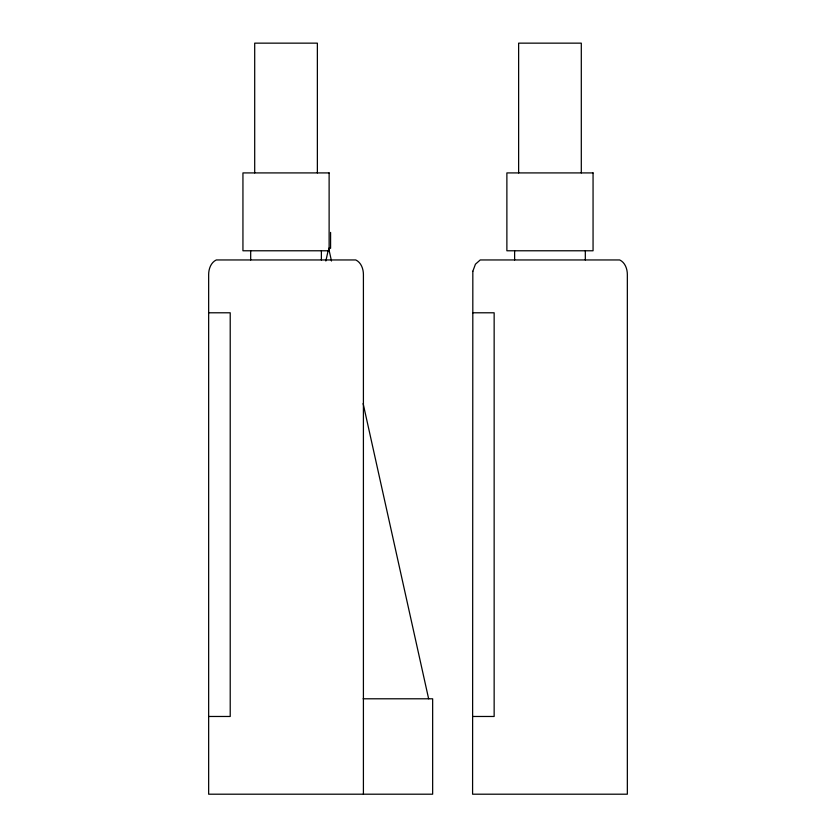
<?xml version="1.0" encoding="UTF-8"?>
<svg xmlns="http://www.w3.org/2000/svg" width="836" height="836" viewBox="0 0 836 836"><rect width="100%" height="100%" fill="white"/><g stroke="black" fill="none" stroke-linecap="round" stroke-linejoin="round"><path stroke-width="1.25" d="M325.841 261.01L328.099 250.831M328.663 248.292L330.586 248.292L330.586 232.408M208.655 312.789L230.213 312.789L230.213 716.473L208.655 716.473M472.591 312.789L494.149 312.789L494.149 716.473L472.591 716.473M363.106 698.792L432.651 698.792L432.651 794.2L208.655 794.2L208.655 274.438C208.686 268.847 210.933 262.483 216.294 259.954L355.77 259.954C361.131 262.483 363.388 268.847 363.409 274.438L363.409 794.2M328.945 249.556L331.495 261.01M363.127 403.548L428.638 698.792M585.315 250.873L585.315 259.954M581.302 172.916L581.302 43.148L518.634 43.148L518.634 172.916M514.621 250.873L514.621 259.954M321.379 250.873L321.379 259.954M317.366 172.916L317.366 43.148L254.698 43.148L254.698 172.916M250.685 250.873L250.685 259.954M472.831 271.251L472.591 794.2L627.345 794.2L627.345 274.438C627.313 268.847 625.067 262.483 619.706 259.954L480.23 259.954L475.433 264.207L472.831 271.251M329.123 172.916L242.942 172.916L242.942 250.779L329.123 250.779L329.123 172.916M593.058 172.916L506.877 172.916L506.877 250.779L593.058 250.779L593.058 172.916"/></g></svg>
